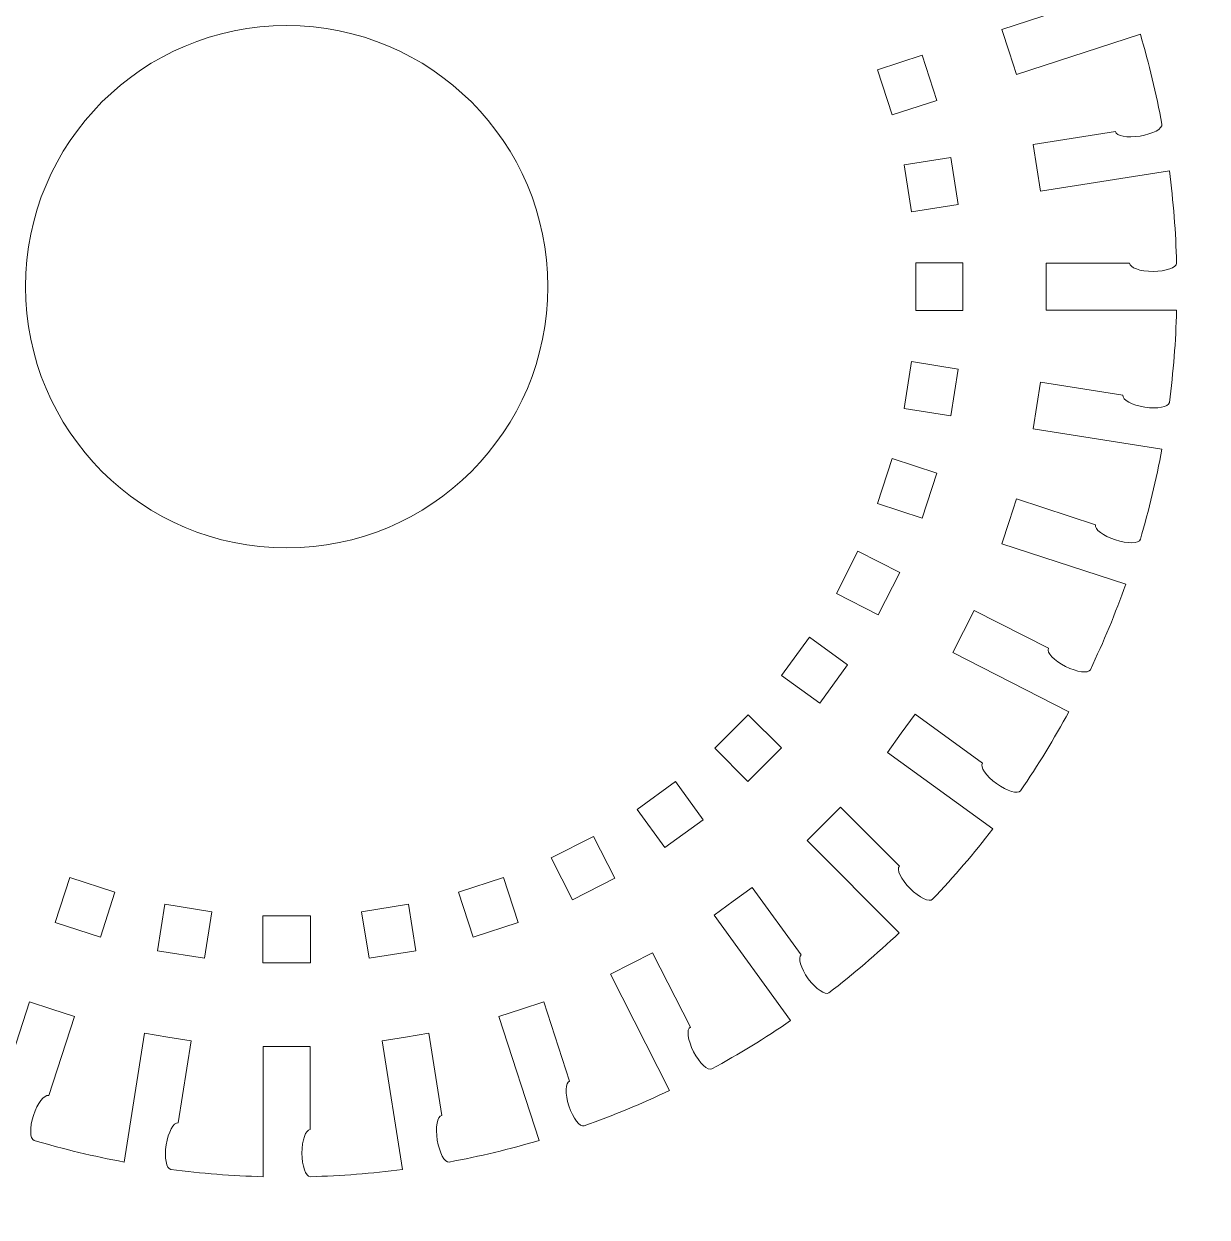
# Model space of a CAD drawing. Header units: millimetres. Extents: x -2210 to -375, y -2136 to -307.
# Drawn here: x -2156.5 to -2055.9, y -1490.8 to -1389.4 of the extents above; entities that cross this region are included whole.
import ezdxf

# ---------------------------------------------------------------- set-up
doc = ezdxf.new("R2010")
doc.units = ezdxf.units.MM
doc.header["$MEASUREMENT"] = 0
doc.layers.add('Layer 1', color=7, linetype='Continuous')

msp = doc.modelspace()

# ---------------------------------------------------------------- linework, layer by layer
at = {"layer": 'Layer 1', "color": 1, "lineweight": 9}
for points, knots in [([(-1913.3139, -2131.478), (-2121.8984, -1836.5743), (-1965.6681, -1717.348), (-1848.1802, -1627.6878), (-1848.1802, -1627.6878), (-1848.1802, -1627.6878), (-1848.1802, -1627.6878), (-1848.1802, -1627.6878), (-1848.1802, -1627.6878), (-1800.8043, -1591.5329), (-1760.4813, -1560.7614), (-1760.4558, -1528.3561), (-1760.4558, -1528.3561), (-1760.4558, -1528.3561), (-1760.4558, -1528.3561), (-1760.4558, -1528.3561), (-1760.4558, -1528.3561), (-1760.4103, -1463.037), (-1760.3725, -1397.718), (-1760.246, -1332.4)], [0, 0, 0, 0, 0.16666667, 0.16666667, 0.16666667, 0.16666667, 0.33333333, 0.33333333, 0.33333333, 0.33333333, 0.5, 0.5, 0.5, 0.5, 0.66666667, 0.66666667, 0.66666667, 0.66666667, 1, 1, 1, 1]), ([(-2111.9373, -1411.7417), (-2111.9373, -1399.4818), (-2121.8762, -1389.5428), (-2134.1373, -1389.5428), (-2134.1373, -1389.5428), (-2146.3973, -1389.5417), (-2156.3373, -1399.4818), (-2156.3373, -1411.7417), (-2156.3373, -1411.7417), (-2156.3373, -1424.0028), (-2146.3984, -1433.9417), (-2134.1373, -1433.9417), (-2134.1373, -1433.9417), (-2121.8762, -1433.9417), (-2111.9373, -1424.0028), (-2111.9373, -1411.7417)], [0, 0, 0, 0, 0.2, 0.2, 0.2, 0.2, 0.4, 0.4, 0.4, 0.4, 0.6, 0.6, 0.6, 0.6, 1, 1, 1, 1]), ([(-2080.1125, -1392.0681), (-2080.1125, -1392.0681), (-2078.866, -1395.9042), (-2078.866, -1395.9042), (-2078.866, -1395.9042), (-2078.866, -1395.9042), (-2082.6677, -1397.1397), (-2082.6677, -1397.1397), (-2082.6677, -1397.1397), (-2082.6677, -1397.1397), (-2083.9142, -1393.3035), (-2083.9142, -1393.3035), (-2083.9142, -1393.3035), (-2083.9142, -1393.3035), (-2080.1125, -1392.0681), (-2080.1125, -1392.0681)], [0, 0, 0, 0, 0.2, 0.2, 0.2, 0.2, 0.4, 0.4, 0.4, 0.4, 0.6, 0.6, 0.6, 0.6, 1, 1, 1, 1]), ([(-2063.6945, -1398.5516), (-2063.6334, -1398.9401), (-2062.6944, -1399.1132), (-2061.6099, -1398.9412), (-2061.6099, -1398.9412), (-2061.6099, -1398.9412), (-2061.6099, -1398.9412), (-2061.6099, -1398.9412), (-2061.6099, -1398.9412), (-2061.6099, -1398.9412), (-2061.6099, -1398.9412), (-2061.6099, -1398.9412), (-2061.6099, -1398.9412), (-2061.6099, -1398.9412), (-2061.6099, -1398.9412), (-2061.6099, -1398.9412), (-2061.6099, -1398.9412), (-2060.5243, -1398.768), (-2059.6863, -1398.3118), (-2059.7451, -1397.9266), (-2059.7451, -1397.9266), (-2059.7451, -1397.9266), (-2059.7451, -1397.9266), (-2059.7451, -1397.9266), (-2059.7451, -1397.9266), (-2059.7451, -1397.9266), (-2059.7451, -1397.9266), (-2059.7451, -1397.9266)], [0, 0, 0, 0, 0.125, 0.125, 0.125, 0.125, 0.25, 0.25, 0.25, 0.25, 0.375, 0.375, 0.375, 0.375, 0.5, 0.5, 0.5, 0.5, 0.625, 0.625, 0.625, 0.625, 0.75, 0.75, 0.75, 0.75, 1, 1, 1, 1]), ([(-2077.6993, -1400.7616), (-2077.6993, -1400.7616), (-2077.0689, -1404.7454), (-2077.0689, -1404.7454), (-2077.0689, -1404.7454), (-2077.0689, -1404.7454), (-2081.0171, -1405.3703), (-2081.0171, -1405.3703), (-2081.0171, -1405.3703), (-2081.0171, -1405.3703), (-2081.6476, -1401.3865), (-2081.6476, -1401.3865), (-2081.6476, -1401.3865), (-2081.6476, -1401.3865), (-2077.6993, -1400.7616), (-2077.6993, -1400.7616)], [0, 0, 0, 0, 0.2, 0.2, 0.2, 0.2, 0.4, 0.4, 0.4, 0.4, 0.6, 0.6, 0.6, 0.6, 1, 1, 1, 1]), ([(-2076.677, -1409.7248), (-2076.677, -1409.7248), (-2076.677, -1413.7586), (-2076.677, -1413.7586), (-2076.677, -1413.7586), (-2076.677, -1413.7586), (-2080.6741, -1413.7586), (-2080.6741, -1413.7586), (-2080.6741, -1413.7586), (-2080.6741, -1413.7586), (-2080.6741, -1409.7248), (-2080.6741, -1409.7248), (-2080.6741, -1409.7248), (-2080.6741, -1409.7248), (-2076.677, -1409.7248), (-2076.677, -1409.7248)], [0, 0, 0, 0, 0.2, 0.2, 0.2, 0.2, 0.4, 0.4, 0.4, 0.4, 0.6, 0.6, 0.6, 0.6, 1, 1, 1, 1]), ([(-2062.499, -1409.7337), (-2062.4979, -1410.1267), (-2061.5988, -1410.4452), (-2060.4999, -1410.4441), (-2060.4999, -1410.4441), (-2060.4999, -1410.4441), (-2060.4999, -1410.4441), (-2060.4999, -1410.4441), (-2060.4999, -1410.4441), (-2060.4999, -1410.4441), (-2060.4999, -1410.4441), (-2060.4999, -1410.4441), (-2060.4999, -1410.4441), (-2060.4999, -1410.4441), (-2060.4999, -1410.4441), (-2060.4999, -1410.4441), (-2060.4999, -1410.4441), (-2059.401, -1410.443), (-2058.5019, -1410.1233), (-2058.4997, -1409.7337), (-2058.4997, -1409.7337), (-2058.4997, -1409.7337), (-2058.4997, -1409.7337), (-2058.4997, -1409.7337), (-2058.4997, -1409.7337), (-2058.4997, -1409.7337), (-2058.4997, -1409.7337), (-2058.4997, -1409.7337)], [0, 0, 0, 0, 0.125, 0.125, 0.125, 0.125, 0.25, 0.25, 0.25, 0.25, 0.375, 0.375, 0.375, 0.375, 0.5, 0.5, 0.5, 0.5, 0.625, 0.625, 0.625, 0.625, 0.75, 0.75, 0.75, 0.75, 1, 1, 1, 1]), ([(-2077.0689, -1418.7391), (-2077.0689, -1418.7391), (-2077.6993, -1422.7229), (-2077.6993, -1422.7229), (-2077.6993, -1422.7229), (-2077.6993, -1422.7229), (-2081.6476, -1422.098), (-2081.6476, -1422.098), (-2081.6476, -1422.098), (-2081.6476, -1422.098), (-2081.0171, -1418.1131), (-2081.0171, -1418.1131), (-2081.0171, -1418.1131), (-2081.0171, -1418.1131), (-2077.0689, -1418.7391), (-2077.0689, -1418.7391)], [0, 0, 0, 0, 0.2, 0.2, 0.2, 0.2, 0.4, 0.4, 0.4, 0.4, 0.6, 0.6, 0.6, 0.6, 1, 1, 1, 1]), ([(-2063.0662, -1420.9658), (-2063.1273, -1421.3532), (-2062.2892, -1421.8083), (-2061.2036, -1421.9792), (-2061.2036, -1421.9792), (-2061.2036, -1421.9792), (-2061.2036, -1421.9792), (-2061.2036, -1421.9792), (-2061.2036, -1421.9792), (-2061.2036, -1421.9792), (-2061.2036, -1421.9792), (-2061.2036, -1421.9792), (-2061.2036, -1421.9792), (-2061.2036, -1421.9792), (-2061.2036, -1421.9792), (-2061.2036, -1421.9792), (-2061.2036, -1421.9792), (-2060.1181, -1422.1502), (-2059.1801, -1421.9748), (-2059.1168, -1421.5907), (-2059.1168, -1421.5907), (-2059.1168, -1421.5907), (-2059.1168, -1421.5907), (-2059.1168, -1421.5907), (-2059.1168, -1421.5907), (-2059.1168, -1421.5907), (-2059.1168, -1421.5907), (-2059.1168, -1421.5907)], [0, 0, 0, 0, 0.125, 0.125, 0.125, 0.125, 0.25, 0.25, 0.25, 0.25, 0.375, 0.375, 0.375, 0.375, 0.5, 0.5, 0.5, 0.5, 0.625, 0.625, 0.625, 0.625, 0.75, 0.75, 0.75, 0.75, 1, 1, 1, 1]), ([(-2078.866, -1427.5803), (-2078.866, -1427.5803), (-2080.1125, -1431.4165), (-2080.1125, -1431.4165), (-2080.1125, -1431.4165), (-2080.1125, -1431.4165), (-2083.9142, -1430.181), (-2083.9142, -1430.181), (-2083.9142, -1430.181), (-2083.9142, -1430.181), (-2082.6677, -1426.3449), (-2082.6677, -1426.3449), (-2082.6677, -1426.3449), (-2082.6677, -1426.3449), (-2078.866, -1427.5803), (-2078.866, -1427.5803)], [0, 0, 0, 0, 0.2, 0.2, 0.2, 0.2, 0.4, 0.4, 0.4, 0.4, 0.6, 0.6, 0.6, 0.6, 1, 1, 1, 1]), ([(-2065.3839, -1431.9692), (-2065.506, -1432.3433), (-2064.7479, -1432.9238), (-2063.7034, -1433.2624), (-2063.7034, -1433.2624), (-2063.7034, -1433.2624), (-2063.7034, -1433.2624), (-2063.7034, -1433.2624), (-2063.7034, -1433.2624), (-2063.7034, -1433.2624), (-2063.7034, -1433.2624), (-2063.7034, -1433.2624), (-2063.7034, -1433.2624), (-2063.7034, -1433.2624), (-2063.7034, -1433.2624), (-2063.7034, -1433.2624), (-2063.7034, -1433.2624), (-2062.6577, -1433.6009), (-2061.7042, -1433.5754), (-2061.581, -1433.2058), (-2061.581, -1433.2058), (-2061.581, -1433.2058), (-2061.581, -1433.2058), (-2061.581, -1433.2058), (-2061.581, -1433.2058), (-2061.581, -1433.2058), (-2061.581, -1433.2058), (-2061.581, -1433.2058)], [0, 0, 0, 0, 0.125, 0.125, 0.125, 0.125, 0.25, 0.25, 0.25, 0.25, 0.375, 0.375, 0.375, 0.375, 0.5, 0.5, 0.5, 0.5, 0.625, 0.625, 0.625, 0.625, 0.75, 0.75, 0.75, 0.75, 1, 1, 1, 1]), ([(-2082.0239, -1436.0318), (-2082.0239, -1436.0318), (-2083.8554, -1439.626), (-2083.8554, -1439.626), (-2083.8554, -1439.626), (-2083.8554, -1439.626), (-2087.4174, -1437.8112), (-2087.4174, -1437.8112), (-2087.4174, -1437.8112), (-2087.4174, -1437.8112), (-2085.5859, -1434.217), (-2085.5859, -1434.217), (-2085.5859, -1434.217), (-2085.5859, -1434.217), (-2082.0239, -1436.0318), (-2082.0239, -1436.0318)], [0, 0, 0, 0, 0.2, 0.2, 0.2, 0.2, 0.4, 0.4, 0.4, 0.4, 0.6, 0.6, 0.6, 0.6, 1, 1, 1, 1]), ([(-2086.465, -1443.8851), (-2086.465, -1443.8851), (-2088.836, -1447.1485), (-2088.836, -1447.1485), (-2088.836, -1447.1485), (-2088.836, -1447.1485), (-2092.0705, -1444.7986), (-2092.0705, -1444.7986), (-2092.0705, -1444.7986), (-2092.0705, -1444.7986), (-2089.6996, -1441.5352), (-2089.6996, -1441.5352), (-2089.6996, -1441.5352), (-2089.6996, -1441.5352), (-2086.465, -1443.8851), (-2086.465, -1443.8851)], [0, 0, 0, 0, 0.2, 0.2, 0.2, 0.2, 0.4, 0.4, 0.4, 0.4, 0.6, 0.6, 0.6, 0.6, 1, 1, 1, 1]), ([(-2069.3954, -1442.4754), (-2069.573, -1442.8261), (-2068.9159, -1443.5177), (-2067.9369, -1444.0161), (-2067.9369, -1444.0161), (-2067.9369, -1444.0161), (-2067.9369, -1444.0161), (-2067.9369, -1444.0161), (-2067.9369, -1444.0161), (-2067.9369, -1444.0161), (-2067.9369, -1444.0161), (-2067.9369, -1444.0161), (-2067.9369, -1444.0161), (-2067.9369, -1444.0161), (-2067.9369, -1444.0161), (-2067.9369, -1444.0161), (-2067.9369, -1444.0161), (-2066.9568, -1444.5145), (-2066.011, -1444.6377), (-2065.8312, -1444.2913), (-2065.8312, -1444.2913), (-2065.8312, -1444.2913), (-2065.8312, -1444.2913), (-2065.8312, -1444.2913), (-2065.8312, -1444.2913), (-2065.8312, -1444.2913), (-2065.8312, -1444.2913), (-2065.8312, -1444.2913)], [0, 0, 0, 0, 0.125, 0.125, 0.125, 0.125, 0.25, 0.25, 0.25, 0.25, 0.375, 0.375, 0.375, 0.375, 0.5, 0.5, 0.5, 0.5, 0.625, 0.625, 0.625, 0.625, 0.75, 0.75, 0.75, 0.75, 1, 1, 1, 1]), ([(-2092.0805, -1450.9469), (-2092.0805, -1450.9469), (-2094.9321, -1453.7985), (-2094.9321, -1453.7985), (-2094.9321, -1453.7985), (-2094.9321, -1453.7985), (-2097.7593, -1450.9724), (-2097.7593, -1450.9724), (-2097.7593, -1450.9724), (-2097.7593, -1450.9724), (-2094.9066, -1448.1197), (-2094.9066, -1448.1197), (-2094.9066, -1448.1197), (-2094.9066, -1448.1197), (-2092.0805, -1450.9469), (-2092.0805, -1450.9469)], [0, 0, 0, 0, 0.2, 0.2, 0.2, 0.2, 0.4, 0.4, 0.4, 0.4, 0.6, 0.6, 0.6, 0.6, 1, 1, 1, 1]), ([(-2074.9998, -1452.2256), (-2075.2307, -1452.5431), (-2074.6901, -1453.329), (-2073.801, -1453.975), (-2073.801, -1453.975), (-2073.801, -1453.975), (-2073.801, -1453.975), (-2073.801, -1453.975), (-2073.801, -1453.975), (-2073.801, -1453.975), (-2073.801, -1453.975), (-2073.801, -1453.975), (-2073.801, -1453.975), (-2073.801, -1453.975), (-2073.801, -1453.975), (-2073.801, -1453.975), (-2073.801, -1453.975), (-2072.9108, -1454.6199), (-2071.9962, -1454.8896), (-2071.7642, -1454.5766), (-2071.7642, -1454.5766), (-2071.7642, -1454.5766), (-2071.7642, -1454.5766), (-2071.7642, -1454.5766), (-2071.7642, -1454.5766), (-2071.7642, -1454.5766), (-2071.7642, -1454.5766), (-2071.7642, -1454.5766)], [0, 0, 0, 0, 0.125, 0.125, 0.125, 0.125, 0.25, 0.25, 0.25, 0.25, 0.375, 0.375, 0.375, 0.375, 0.5, 0.5, 0.5, 0.5, 0.625, 0.625, 0.625, 0.625, 0.75, 0.75, 0.75, 0.75, 1, 1, 1, 1]), ([(-2098.7305, -1457.043), (-2098.7305, -1457.043), (-2101.9939, -1459.414), (-2101.9939, -1459.414), (-2101.9939, -1459.414), (-2101.9939, -1459.414), (-2104.3438, -1456.1794), (-2104.3438, -1456.1794), (-2104.3438, -1456.1794), (-2104.3438, -1456.1794), (-2101.0804, -1453.8085), (-2101.0804, -1453.8085), (-2101.0804, -1453.8085), (-2101.0804, -1453.8085), (-2098.7305, -1457.043), (-2098.7305, -1457.043)], [0, 0, 0, 0, 0.2, 0.2, 0.2, 0.2, 0.4, 0.4, 0.4, 0.4, 0.6, 0.6, 0.6, 0.6, 1, 1, 1, 1]), ([(-2106.2541, -1462.0236), (-2106.2541, -1462.0236), (-2109.8472, -1463.8551), (-2109.8472, -1463.8551), (-2109.8472, -1463.8551), (-2109.8472, -1463.8551), (-2111.662, -1460.2931), (-2111.662, -1460.2931), (-2111.662, -1460.2931), (-2111.662, -1460.2931), (-2108.0689, -1458.4627), (-2108.0689, -1458.4627), (-2108.0689, -1458.4627), (-2108.0689, -1458.4627), (-2106.2541, -1462.0236), (-2106.2541, -1462.0236)], [0, 0, 0, 0, 0.2, 0.2, 0.2, 0.2, 0.4, 0.4, 0.4, 0.4, 0.6, 0.6, 0.6, 0.6, 1, 1, 1, 1]), ([(-2082.0605, -1460.978), (-2082.3391, -1461.2566), (-2081.9273, -1462.1168), (-2081.1503, -1462.8938), (-2081.1503, -1462.8938), (-2081.1503, -1462.8938), (-2081.1503, -1462.8938), (-2081.1503, -1462.8938), (-2081.1503, -1462.8938), (-2081.1503, -1462.8938), (-2081.1503, -1462.8938), (-2081.1503, -1462.8938), (-2081.1503, -1462.8938), (-2081.1503, -1462.8938), (-2081.1503, -1462.8938), (-2081.1503, -1462.8938), (-2081.1503, -1462.8938), (-2080.3722, -1463.6697), (-2079.5109, -1464.0793), (-2079.2334, -1463.8063), (-2079.2334, -1463.8063), (-2079.2334, -1463.8063), (-2079.2334, -1463.8063), (-2079.2334, -1463.8063), (-2079.2334, -1463.8063), (-2079.2334, -1463.8063), (-2079.2334, -1463.8063), (-2079.2334, -1463.8063)], [0, 0, 0, 0, 0.125, 0.125, 0.125, 0.125, 0.25, 0.25, 0.25, 0.25, 0.375, 0.375, 0.375, 0.375, 0.5, 0.5, 0.5, 0.5, 0.625, 0.625, 0.625, 0.625, 0.75, 0.75, 0.75, 0.75, 1, 1, 1, 1]), ([(-2149.9748, -1467.013), (-2149.9748, -1467.013), (-2153.8121, -1465.7665), (-2153.8121, -1465.7665), (-2153.8121, -1465.7665), (-2153.8121, -1465.7665), (-2152.5766, -1461.9648), (-2152.5766, -1461.9648), (-2152.5766, -1461.9648), (-2152.5766, -1461.9648), (-2148.7394, -1463.2113), (-2148.7394, -1463.2113), (-2148.7394, -1463.2113), (-2148.7394, -1463.2113), (-2149.9748, -1467.013), (-2149.9748, -1467.013)], [0, 0, 0, 0, 0.2, 0.2, 0.2, 0.2, 0.4, 0.4, 0.4, 0.4, 0.6, 0.6, 0.6, 0.6, 1, 1, 1, 1]), ([(-2114.4625, -1465.7665), (-2114.4625, -1465.7665), (-2118.2987, -1467.013), (-2118.2987, -1467.013), (-2118.2987, -1467.013), (-2118.2987, -1467.013), (-2119.5341, -1463.2113), (-2119.5341, -1463.2113), (-2119.5341, -1463.2113), (-2119.5341, -1463.2113), (-2115.698, -1461.9648), (-2115.698, -1461.9648), (-2115.698, -1461.9648), (-2115.698, -1461.9648), (-2114.4625, -1465.7665), (-2114.4625, -1465.7665)], [0, 0, 0, 0, 0.2, 0.2, 0.2, 0.2, 0.4, 0.4, 0.4, 0.4, 0.6, 0.6, 0.6, 0.6, 1, 1, 1, 1]), ([(-2141.1336, -1468.8101), (-2141.1336, -1468.8101), (-2145.1174, -1468.1797), (-2145.1174, -1468.1797), (-2145.1174, -1468.1797), (-2145.1174, -1468.1797), (-2144.4925, -1464.2314), (-2144.4925, -1464.2314), (-2144.4925, -1464.2314), (-2144.4925, -1464.2314), (-2140.5087, -1464.8619), (-2140.5087, -1464.8619), (-2140.5087, -1464.8619), (-2140.5087, -1464.8619), (-2141.1336, -1468.8101), (-2141.1336, -1468.8101)], [0, 0, 0, 0, 0.2, 0.2, 0.2, 0.2, 0.4, 0.4, 0.4, 0.4, 0.6, 0.6, 0.6, 0.6, 1, 1, 1, 1]), ([(-2123.1561, -1468.1797), (-2123.1561, -1468.1797), (-2127.1399, -1468.8101), (-2127.1399, -1468.8101), (-2127.1399, -1468.8101), (-2127.1399, -1468.8101), (-2127.7659, -1464.8619), (-2127.7659, -1464.8619), (-2127.7659, -1464.8619), (-2127.7659, -1464.8619), (-2123.7821, -1464.2314), (-2123.7821, -1464.2314), (-2123.7821, -1464.2314), (-2123.7821, -1464.2314), (-2123.1561, -1468.1797), (-2123.1561, -1468.1797)], [0, 0, 0, 0, 0.2, 0.2, 0.2, 0.2, 0.4, 0.4, 0.4, 0.4, 0.6, 0.6, 0.6, 0.6, 1, 1, 1, 1]), ([(-2132.1204, -1469.2031), (-2132.1204, -1469.2031), (-2136.1542, -1469.2031), (-2136.1542, -1469.2031), (-2136.1542, -1469.2031), (-2136.1542, -1469.2031), (-2136.1542, -1465.2049), (-2136.1542, -1465.2049), (-2136.1542, -1465.2049), (-2136.1542, -1465.2049), (-2132.1204, -1465.2049), (-2132.1204, -1465.2049), (-2132.1204, -1465.2049), (-2132.1204, -1465.2049), (-2132.1204, -1469.2031), (-2132.1204, -1469.2031)], [0, 0, 0, 0, 0.2, 0.2, 0.2, 0.2, 0.4, 0.4, 0.4, 0.4, 0.6, 0.6, 0.6, 0.6, 1, 1, 1, 1]), ([(-2090.4044, -1468.5182), (-2090.7219, -1468.7491), (-2090.451, -1469.6637), (-2089.8039, -1470.5528), (-2089.8039, -1470.5528), (-2089.8039, -1470.5528), (-2089.8039, -1470.5528), (-2089.8039, -1470.5528), (-2089.8039, -1470.5528), (-2089.8039, -1470.5528), (-2089.8039, -1470.5528), (-2089.8039, -1470.5528), (-2089.8039, -1470.5528), (-2089.8039, -1470.5528), (-2089.8039, -1470.5528), (-2089.8039, -1470.5528), (-2089.8039, -1470.5528), (-2089.1579, -1471.4408), (-2088.3709, -1471.9803), (-2088.0534, -1471.7539), (-2088.0534, -1471.7539), (-2088.0534, -1471.7539), (-2088.0534, -1471.7539), (-2088.0534, -1471.7539), (-2088.0534, -1471.7539), (-2088.0534, -1471.7539), (-2088.0534, -1471.7539), (-2088.0534, -1471.7539)], [0, 0, 0, 0, 0.125, 0.125, 0.125, 0.125, 0.25, 0.25, 0.25, 0.25, 0.375, 0.375, 0.375, 0.375, 0.5, 0.5, 0.5, 0.5, 0.625, 0.625, 0.625, 0.625, 0.75, 0.75, 0.75, 0.75, 1, 1, 1, 1]), ([(-2099.825, -1474.6609), (-2100.1746, -1474.8397), (-2100.0492, -1475.7854), (-2099.5497, -1476.7644), (-2099.5497, -1476.7644), (-2099.5497, -1476.7644), (-2099.5497, -1476.7644), (-2099.5497, -1476.7644), (-2099.5497, -1476.7644), (-2099.5497, -1476.7644), (-2099.5497, -1476.7644), (-2099.5497, -1476.7644), (-2099.5497, -1476.7644), (-2099.5497, -1476.7644), (-2099.5497, -1476.7644), (-2099.5497, -1476.7644), (-2099.5497, -1476.7644), (-2099.0502, -1477.7423), (-2098.3576, -1478.3983), (-2098.009, -1478.2241), (-2098.009, -1478.2241), (-2098.009, -1478.2241), (-2098.009, -1478.2241), (-2098.009, -1478.2241), (-2098.009, -1478.2241), (-2098.009, -1478.2241), (-2098.009, -1478.2241), (-2098.009, -1478.2241)], [0, 0, 0, 0, 0.125, 0.125, 0.125, 0.125, 0.25, 0.25, 0.25, 0.25, 0.375, 0.375, 0.375, 0.375, 0.5, 0.5, 0.5, 0.5, 0.625, 0.625, 0.625, 0.625, 0.75, 0.75, 0.75, 0.75, 1, 1, 1, 1]), ([(-2110.0891, -1479.2541), (-2110.4632, -1479.3751), (-2110.4876, -1480.3297), (-2110.148, -1481.3742), (-2110.148, -1481.3742), (-2110.148, -1481.3742), (-2110.148, -1481.3742), (-2110.148, -1481.3742), (-2110.148, -1481.3742), (-2110.148, -1481.3742), (-2110.148, -1481.3742), (-2110.148, -1481.3742), (-2110.148, -1481.3742), (-2110.148, -1481.3742), (-2110.148, -1481.3742), (-2110.148, -1481.3742), (-2110.148, -1481.3742), (-2109.8072, -1482.4187), (-2109.2256, -1483.1747), (-2108.8537, -1483.057), (-2108.8537, -1483.057), (-2108.8537, -1483.057), (-2108.8537, -1483.057), (-2108.8537, -1483.057), (-2108.8537, -1483.057), (-2108.8537, -1483.057), (-2108.8537, -1483.057), (-2108.8537, -1483.057)], [0, 0, 0, 0, 0.125, 0.125, 0.125, 0.125, 0.25, 0.25, 0.25, 0.25, 0.375, 0.375, 0.375, 0.375, 0.5, 0.5, 0.5, 0.5, 0.625, 0.625, 0.625, 0.625, 0.75, 0.75, 0.75, 0.75, 1, 1, 1, 1]), ([(-2154.3648, -1480.4951), (-2154.7378, -1480.3741), (-2155.3183, -1481.1311), (-2155.658, -1482.1757), (-2155.658, -1482.1757), (-2155.658, -1482.1757), (-2155.658, -1482.1757), (-2155.658, -1482.1757), (-2155.658, -1482.1757), (-2155.658, -1482.1757), (-2155.658, -1482.1757), (-2155.658, -1482.1757), (-2155.658, -1482.1757), (-2155.658, -1482.1757), (-2155.658, -1482.1757), (-2155.658, -1482.1757), (-2155.658, -1482.1757), (-2155.9965, -1483.2213), (-2155.9699, -1484.1759), (-2155.6003, -1484.298), (-2155.6003, -1484.298), (-2155.6003, -1484.298), (-2155.6003, -1484.298), (-2155.6003, -1484.298), (-2155.6003, -1484.298), (-2155.6003, -1484.298), (-2155.6003, -1484.298), (-2155.6003, -1484.298)], [0, 0, 0, 0, 0.125, 0.125, 0.125, 0.125, 0.25, 0.25, 0.25, 0.25, 0.375, 0.375, 0.375, 0.375, 0.5, 0.5, 0.5, 0.5, 0.625, 0.625, 0.625, 0.625, 0.75, 0.75, 0.75, 0.75, 1, 1, 1, 1]), ([(-2120.9472, -1482.1845), (-2121.3346, -1482.2456), (-2121.5088, -1483.1846), (-2121.3357, -1484.2691), (-2121.3357, -1484.2691), (-2121.3357, -1484.2691), (-2121.3357, -1484.2691), (-2121.3357, -1484.2691), (-2121.3357, -1484.2691), (-2121.3357, -1484.2691), (-2121.3357, -1484.2691), (-2121.3357, -1484.2691), (-2121.3357, -1484.2691), (-2121.3357, -1484.2691), (-2121.3357, -1484.2691), (-2121.3357, -1484.2691), (-2121.3357, -1484.2691), (-2121.1625, -1485.3547), (-2120.7063, -1486.1927), (-2120.3211, -1486.135), (-2120.3211, -1486.135), (-2120.3211, -1486.135), (-2120.3211, -1486.135), (-2120.3211, -1486.135), (-2120.3211, -1486.135), (-2120.3211, -1486.135), (-2120.3211, -1486.135), (-2120.3211, -1486.135)], [0, 0, 0, 0, 0.125, 0.125, 0.125, 0.125, 0.25, 0.25, 0.25, 0.25, 0.375, 0.375, 0.375, 0.375, 0.5, 0.5, 0.5, 0.5, 0.625, 0.625, 0.625, 0.625, 0.75, 0.75, 0.75, 0.75, 1, 1, 1, 1]), ([(-2143.3603, -1482.8128), (-2143.7488, -1482.7517), (-2144.2028, -1483.5898), (-2144.3748, -1484.6754), (-2144.3748, -1484.6754), (-2144.3748, -1484.6754), (-2144.3748, -1484.6754), (-2144.3748, -1484.6754), (-2144.3748, -1484.6754), (-2144.3748, -1484.6754), (-2144.3748, -1484.6754), (-2144.3748, -1484.6754), (-2144.3748, -1484.6754), (-2144.3748, -1484.6754), (-2144.3748, -1484.6754), (-2144.3748, -1484.6754), (-2144.3748, -1484.6754), (-2144.5458, -1485.761), (-2144.3704, -1486.6989), (-2143.9863, -1486.7633), (-2143.9863, -1486.7633), (-2143.9863, -1486.7633), (-2143.9863, -1486.7633), (-2143.9863, -1486.7633), (-2143.9863, -1486.7633), (-2143.9863, -1486.7633), (-2143.9863, -1486.7633), (-2143.9863, -1486.7633)], [0, 0, 0, 0, 0.125, 0.125, 0.125, 0.125, 0.25, 0.25, 0.25, 0.25, 0.375, 0.375, 0.375, 0.375, 0.5, 0.5, 0.5, 0.5, 0.625, 0.625, 0.625, 0.625, 0.75, 0.75, 0.75, 0.75, 1, 1, 1, 1]), ([(-2132.1293, -1483.38), (-2132.5211, -1483.3811), (-2132.8397, -1484.2802), (-2132.8397, -1485.3791), (-2132.8397, -1485.3791), (-2132.8397, -1485.3791), (-2132.8397, -1485.3791), (-2132.8397, -1485.3791), (-2132.8397, -1485.3791), (-2132.8397, -1485.3791), (-2132.8397, -1485.3791), (-2132.8397, -1485.3791), (-2132.8397, -1485.3791), (-2132.8397, -1485.3791), (-2132.8397, -1485.3791), (-2132.8397, -1485.3791), (-2132.8397, -1485.3791), (-2132.8375, -1486.478), (-2132.5189, -1487.3771), (-2132.1293, -1487.3804), (-2132.1293, -1487.3804), (-2132.1293, -1487.3804), (-2132.1293, -1487.3804), (-2132.1293, -1487.3804), (-2132.1293, -1487.3804), (-2132.1293, -1487.3804), (-2132.1293, -1487.3804), (-2132.1293, -1487.3804)], [0, 0, 0, 0, 0.125, 0.125, 0.125, 0.125, 0.25, 0.25, 0.25, 0.25, 0.375, 0.375, 0.375, 0.375, 0.5, 0.5, 0.5, 0.5, 0.625, 0.625, 0.625, 0.625, 0.75, 0.75, 0.75, 0.75, 1, 1, 1, 1])]:
    msp.add_open_spline(points, degree=3, knots=knots, dxfattribs=at)
for points in [[(-2073.3537, -1389.8803), (-2073.3537, -1389.8803), (-2066.626, -1387.6947), (-2066.626, -1387.6947)], [(-2073.3537, -1389.8803), (-2073.3537, -1389.8803), (-2072.7332, -1391.7906), (-2072.7332, -1391.7906)], [(-2072.1127, -1393.7009), (-2072.1127, -1393.7009), (-2061.581, -1390.2787), (-2061.581, -1390.2787)], [(-2059.7451, -1397.9266), (-2060.2235, -1395.347), (-2060.8362, -1392.794), (-2061.581, -1390.2787)], [(-2072.1127, -1393.7009), (-2072.1127, -1393.7009), (-2072.7332, -1391.7906), (-2072.7332, -1391.7906)], [(-2070.6819, -1399.6582), (-2070.6819, -1399.6582), (-2063.6945, -1398.5516), (-2063.6945, -1398.5516)], [(-2070.6819, -1399.6582), (-2070.6819, -1399.6582), (-2070.3678, -1401.6418), (-2070.3678, -1401.6418)], [(-2070.0537, -1403.6254), (-2070.0537, -1403.6254), (-2070.3678, -1401.6418), (-2070.3678, -1401.6418)], [(-2070.0537, -1403.6254), (-2070.0537, -1403.6254), (-2059.1168, -1401.8938), (-2059.1168, -1401.8938)], [(-2058.4997, -1409.7337), (-2058.5685, -1407.1119), (-2058.775, -1404.4945), (-2059.1168, -1401.8938)], [(-2069.573, -1409.7337), (-2069.573, -1409.7337), (-2062.499, -1409.7337), (-2062.499, -1409.7337)], [(-2069.573, -1409.7337), (-2069.573, -1409.7337), (-2069.573, -1411.7417), (-2069.573, -1411.7417)], [(-2069.573, -1413.7508), (-2069.573, -1413.7508), (-2069.573, -1411.7417), (-2069.573, -1411.7417)], [(-2069.573, -1413.7508), (-2069.573, -1413.7508), (-2058.4997, -1413.7508), (-2058.4997, -1413.7508)], [(-2059.1168, -1421.5907), (-2058.775, -1418.99), (-2058.5685, -1416.3726), (-2058.4997, -1413.7508)], [(-2070.0537, -1419.8591), (-2070.0537, -1419.8591), (-2070.3678, -1421.8427), (-2070.3678, -1421.8427)], [(-2070.0537, -1419.8591), (-2070.0537, -1419.8591), (-2063.0662, -1420.9658), (-2063.0662, -1420.9658)], [(-2070.6819, -1423.8263), (-2070.6819, -1423.8263), (-2070.3678, -1421.8427), (-2070.3678, -1421.8427)], [(-2070.6819, -1423.8263), (-2070.6819, -1423.8263), (-2059.7451, -1425.5579), (-2059.7451, -1425.5579)], [(-2061.581, -1433.2058), (-2060.8362, -1430.6894), (-2060.2235, -1428.1375), (-2059.7451, -1425.5579)], [(-2072.1127, -1429.7836), (-2072.1127, -1429.7836), (-2072.7332, -1431.694), (-2072.7332, -1431.694)], [(-2072.1127, -1429.7836), (-2072.1127, -1429.7836), (-2065.3839, -1431.9692), (-2065.3839, -1431.9692)], [(-2073.3537, -1433.6032), (-2073.3537, -1433.6032), (-2072.7332, -1431.694), (-2072.7332, -1431.694)], [(-2073.3537, -1433.6032), (-2073.3537, -1433.6032), (-2062.822, -1437.0253), (-2062.822, -1437.0253)], [(-2065.8312, -1444.2913), (-2064.7035, -1441.9237), (-2063.6989, -1439.4984), (-2062.822, -1437.0253)], [(-2075.698, -1439.2642), (-2075.698, -1439.2642), (-2076.6093, -1441.0535), (-2076.6093, -1441.0535)], [(-2075.698, -1439.2642), (-2075.698, -1439.2642), (-2069.3954, -1442.4754), (-2069.3954, -1442.4754)], [(-2077.5217, -1442.8428), (-2077.5217, -1442.8428), (-2076.6093, -1441.0535), (-2076.6093, -1441.0535)], [(-2077.5217, -1442.8428), (-2077.5217, -1442.8428), (-2067.655, -1447.87), (-2067.655, -1447.87)], [(-2080.723, -1448.0676), (-2080.723, -1448.0676), (-2081.9029, -1449.6926), (-2081.9029, -1449.6926)], [(-2080.723, -1448.0676), (-2080.723, -1448.0676), (-2074.9998, -1452.2256), (-2074.9998, -1452.2256)], [(-2071.7642, -1454.5766), (-2070.279, -1452.4132), (-2068.9081, -1450.1755), (-2067.655, -1447.87)], [(-2083.084, -1451.3165), (-2083.084, -1451.3165), (-2081.9029, -1449.6926), (-2081.9029, -1449.6926)], [(-2083.084, -1451.3165), (-2083.084, -1451.3165), (-2074.1251, -1457.8256), (-2074.1251, -1457.8256)], [(-2087.0633, -1455.9763), (-2087.0633, -1455.9763), (-2088.483, -1457.396), (-2088.483, -1457.396)], [(-2087.0633, -1455.9763), (-2087.0633, -1455.9763), (-2082.0605, -1460.978), (-2082.0605, -1460.978)], [(-2089.9038, -1458.8157), (-2089.9038, -1458.8157), (-2088.483, -1457.396), (-2088.483, -1457.396)], [(-2079.2334, -1463.8063), (-2077.4274, -1461.9026), (-2075.7235, -1459.9068), (-2074.1251, -1457.8256)], [(-2089.9038, -1458.8157), (-2089.9038, -1458.8157), (-2082.0727, -1466.6456), (-2082.0727, -1466.6456)], [(-2094.5625, -1462.795), (-2094.5625, -1462.795), (-2096.1875, -1463.9761), (-2096.1875, -1463.9761)], [(-2094.5625, -1462.795), (-2094.5625, -1462.795), (-2090.4044, -1468.5182), (-2090.4044, -1468.5182)], [(-2097.8114, -1465.156), (-2097.8114, -1465.156), (-2096.1875, -1463.9761), (-2096.1875, -1463.9761)], [(-2097.8114, -1465.156), (-2097.8114, -1465.156), (-2091.3035, -1474.1148), (-2091.3035, -1474.1148)], [(-2088.0534, -1471.7539), (-2085.9733, -1470.1566), (-2083.9764, -1468.4516), (-2082.0727, -1466.6456)], [(-2103.0362, -1468.3573), (-2103.0362, -1468.3573), (-2104.8255, -1469.2697), (-2104.8255, -1469.2697)], [(-2103.0362, -1468.3573), (-2103.0362, -1468.3573), (-2099.825, -1474.6609), (-2099.825, -1474.6609)], [(-2106.6148, -1470.181), (-2106.6148, -1470.181), (-2104.8255, -1469.2697), (-2104.8255, -1469.2697)], [(-2106.6148, -1470.181), (-2106.6148, -1470.181), (-2101.5877, -1480.0478), (-2101.5877, -1480.0478)], [(-2155.9988, -1472.5264), (-2155.9988, -1472.5264), (-2159.4209, -1483.057), (-2159.4209, -1483.057)], [(-2155.9988, -1472.5264), (-2155.9988, -1472.5264), (-2154.0884, -1473.1469), (-2154.0884, -1473.1469)], [(-2112.2758, -1472.5264), (-2112.2758, -1472.5264), (-2114.1862, -1473.1469), (-2114.1862, -1473.1469)], [(-2112.2758, -1472.5264), (-2112.2758, -1472.5264), (-2110.0891, -1479.2541), (-2110.0891, -1479.2541)], [(-2152.1781, -1473.7674), (-2152.1781, -1473.7674), (-2154.0884, -1473.1469), (-2154.0884, -1473.1469)], [(-2116.0954, -1473.7674), (-2116.0954, -1473.7674), (-2114.1862, -1473.1469), (-2114.1862, -1473.1469)], [(-2152.1781, -1473.7674), (-2152.1781, -1473.7674), (-2154.3648, -1480.4951), (-2154.3648, -1480.4951)], [(-2116.0954, -1473.7674), (-2116.0954, -1473.7674), (-2112.6732, -1484.298), (-2112.6732, -1484.298)], [(-2098.009, -1478.2241), (-2095.7035, -1476.972), (-2093.4658, -1475.6), (-2091.3035, -1474.1148)], [(-2146.2208, -1475.1971), (-2146.2208, -1475.1971), (-2147.9535, -1486.135), (-2147.9535, -1486.135)], [(-2146.2208, -1475.1971), (-2146.2208, -1475.1971), (-2144.2372, -1475.5112), (-2144.2372, -1475.5112)], [(-2142.2536, -1475.8253), (-2142.2536, -1475.8253), (-2144.2372, -1475.5112), (-2144.2372, -1475.5112)], [(-2126.021, -1475.8253), (-2126.021, -1475.8253), (-2124.0374, -1475.5112), (-2124.0374, -1475.5112)], [(-2122.0538, -1475.1971), (-2122.0538, -1475.1971), (-2124.0374, -1475.5112), (-2124.0374, -1475.5112)], [(-2122.0538, -1475.1971), (-2122.0538, -1475.1971), (-2120.9472, -1482.1845), (-2120.9472, -1482.1845)], [(-2142.2536, -1475.8253), (-2142.2536, -1475.8253), (-2143.3603, -1482.8128), (-2143.3603, -1482.8128)], [(-2136.1453, -1476.306), (-2136.1453, -1476.306), (-2136.1453, -1487.3804), (-2136.1453, -1487.3804)], [(-2136.1453, -1476.306), (-2136.1453, -1476.306), (-2134.1373, -1476.306), (-2134.1373, -1476.306)], [(-2132.1293, -1476.306), (-2132.1293, -1476.306), (-2134.1373, -1476.306), (-2134.1373, -1476.306)], [(-2132.1293, -1476.306), (-2132.1293, -1476.306), (-2132.1293, -1483.38), (-2132.1293, -1483.38)], [(-2126.021, -1475.8253), (-2126.021, -1475.8253), (-2124.2883, -1486.7633), (-2124.2883, -1486.7633)], [(-2108.8537, -1483.057), (-2106.3817, -1482.1812), (-2103.9564, -1481.1767), (-2101.5877, -1480.0478)], [(-2155.6003, -1484.298), (-2153.085, -1485.0428), (-2150.532, -1485.6555), (-2147.9535, -1486.135)], [(-2120.3211, -1486.135), (-2117.7415, -1485.6555), (-2115.1896, -1485.0428), (-2112.6732, -1484.298)], [(-2143.9863, -1486.7633), (-2141.3845, -1487.1041), (-2138.7682, -1487.3105), (-2136.1453, -1487.3804)], [(-2132.1293, -1487.3804), (-2129.5064, -1487.3105), (-2126.889, -1487.1041), (-2124.2883, -1486.7633)]]:
    msp.add_open_spline(points, degree=3, dxfattribs=at)

doc.saveas('drawing.dxf')
